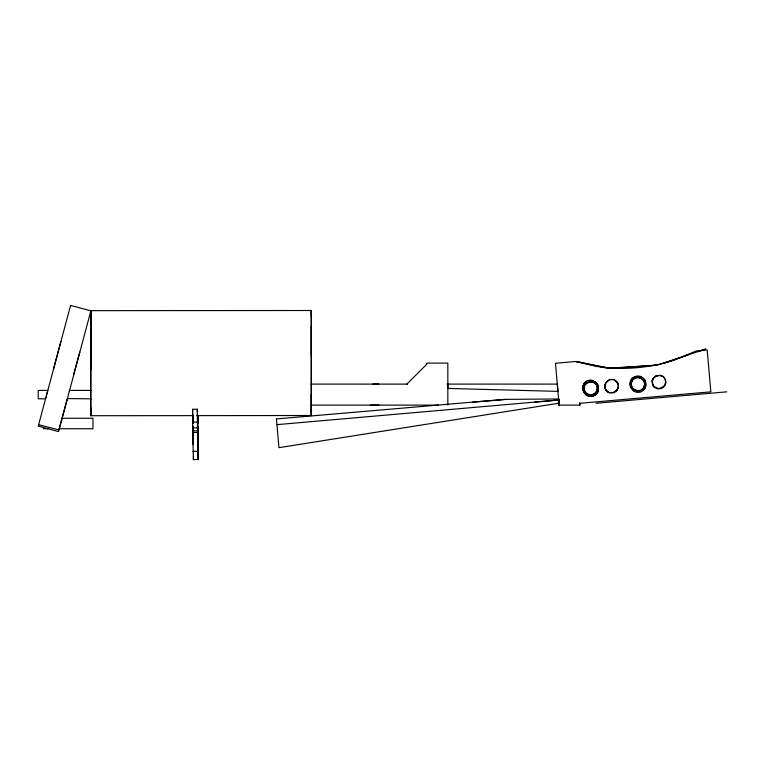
<?xml version="1.0" encoding="UTF-8"?>
<svg xmlns="http://www.w3.org/2000/svg" width="765" height="765" viewBox="0 0 765 765"><rect width="100%" height="100%" fill="white"/><g stroke="black" fill="none" stroke-linecap="round" stroke-linejoin="round"><path stroke-width="1.15" d="M90.758 320.066L90.758 314.855L90.767 315.725M90.758 411.417L90.758 392.302M90.758 391.498L90.758 310.657L311.307 310.504L311.317 316.978M90.758 370.117L90.758 325.871M90.758 310.657L90.767 336.973M192.885 436.069L192.904 434.463L192.971 440.879M196.854 415.625L311.298 415.529L311.298 406.148M311.298 411.331L311.298 409.046M197.762 430.858L197.8 431.508L197.81 430.886M193.115 436.672L193.143 438.555L192.971 428.61M193.096 421.888L193.038 415.338M311.298 415.529L311.307 310.504L311.298 415.615M193.038 430.925L193.076 431.565L193.067 428.476L193.048 444.398L192.981 441.395M197.781 431.384L197.867 438.498L197.724 428.41M193.555 456.428L193.373 459.583L198.097 459.516L198.087 432.827L198.078 434.558M197.504 426L197.494 427.874L192.77 427.941L192.541 409.294L197.265 409.227L197.772 444.341L197.705 441.329M192.77 427.922L192.77 426.067L192.962 435.457M193.373 459.583L192.799 432.493L192.981 436.805M198.097 459.516L197.523 432.426L197.695 440.296M605.335 384.154L605.163 388.266C609.208 399.359 624.737 387.635 615.567 380.827C608.567 375.328 600.525 387.501 608.137 391.785M558.746 400.478L559.148 405.115L555.486 363.27L575.863 361.482L595.868 366.292A168.032 168.032 0 0 0 674.08 360.133L696.255 350.953L707.185 349.997L710.848 391.843L580.147 403.279L580.147 405.115L558.651 405.115L558.393 402.141L559.072 399.99L534.764 402.094M197.695 428.543L197.753 430.399M596.777 390.752L594.568 393.688L591.708 394.96L588.601 394.635L585.894 393.067C576.81 380.941 601.548 377.097 596.652 391.364C594.042 396.576 585.416 395.763 584.259 389.93M596.977 390.37L597.236 388.744M604.857 384.91L605 384.049M618.311 388.371L618.455 387.511M644.235 386.162L644.493 384.546M652.124 380.712L652.258 379.842M665.579 384.173L665.913 382.012L665.177 379.067M584.001 388.314L584.661 385.254L587.138 382.73M47.038 393.315L47.354 392.139M53.521 369.132L60.894 341.572M69.347 391.211L69.567 390.408L91.016 390.408M46.034 397.083L45.565 398.814L38.25 398.814L38.25 390.408L47.812 390.408L47.602 391.211M46.34 395.907L46.694 394.616M67.148 399.435L58.895 429.882L38.623 424.738M67.368 398.603L91.14 398.814M192.866 430.905L197.6 430.81M73.526 374.974L79.828 352.082M197.427 422.089L192.713 422.117M643.289 388.018L644.56 385.158C645.937 377.394 633.774 374.429 631.584 382.051C628.801 389.615 641.309 394.491 644.034 386.555M605.593 382.873L608.711 379.947M617.718 389.548L615.777 391.871M652.851 378.675L653.253 377.891M664.976 385.34L661.859 388.266M582.949 386.143L584.68 382.777C594.061 373.091 605.345 392.024 593.143 395.964C583.389 399.531 578.359 383.456 588.161 380.654M406.865 384.107L426.822 364.159L426.822 363.107L447.831 363.107L447.831 405.115M662.825 387.386A6.646 6.646 0 0 0 665.569 382.012C665.655 371.819 649.428 374.907 652.593 384.068C654.611 391.384 666.392 388.945 665.502 381.572M635.428 376.457C623.408 380.282 634.118 399.129 643.671 389.873C649.657 384.107 642.791 373.33 635.132 376.6M613.817 392.866L614.601 392.474M655.968 375.749L656.752 375.347M634.395 378.532L631.919 381.056L631.259 384.107L631.919 387.167L634.003 389.49L636.863 390.752L639.97 390.437M640.401 391.766L644.426 388.84L645.564 386.593L645.335 380.253L640.401 376.457M661.362 388.132L657.862 388.658L653.54 386.277L652.172 381.419L653.339 378.493L655.529 376.189L658.914 375.357M664.814 362.926L688.051 355.027M698.015 351.632L705.76 349.003L656.953 365.297L607.41 368.242L575.863 361.482L606.196 367.487M558.88 402.017L558.488 403.27L278.957 447.668L276.423 418.761M609.495 379.555L613.817 379.555M661.075 388.668L656.752 388.668M588.601 381.984L591.708 381.659L594.568 382.93L596.652 385.254L597.302 388.314M635.858 377.786L638.966 377.461L642.533 379.172L644.235 382.06L644.56 384.107M276.94 424.651L559.416 399.942M596.059 403.279L726.75 391.843M276.442 418.933L504.699 399.378L558.613 398.976M472.76 402.132L505.283 399.502M612.048 368.319L655.739 365.077M192.799 432.531L197.523 432.464M193.01 451.398L197.733 451.331M558.66 399.531L559.378 399.521L559.454 400.363M378.885 405.115L370.298 405.106M310.925 384.107L407.563 384.116M447.047 384.107L557.312 384.107M310.925 405.115L438.345 405.115M90.748 409.179L90.758 415.72L193.277 415.634M62.108 418.245L92.976 418.245L92.976 428.744L59.288 428.744M48.052 428.744L43.5 428.744L43.5 427.52M372.851 384.097L378.79 384.107M609.6 392.531L613.999 392.608L617.24 389.729L618.35 386.803L617.785 383.762L615.175 380.626M660.214 375.213L663.035 376.342L664.584 377.891M585.923 394.826L589.375 396.356L593.143 395.964A8.052 8.052 0 0 0 598.307 390.8L598.469 385.675L595.094 381.649M614.993 380.148L617.317 382.098M633.181 390.619L635.428 391.766M608.318 392.273L609.495 392.866M653.253 386.124L654.802 387.673M605.995 390.322L607.544 391.871M617.919 383.265L618.522 385.34M605.392 389.156L604.79 387.071M579.488 402.734L579.688 405.115M557.35 384.623L557.943 391.364L447.831 388.438L447.831 384.107M197.494 427.874L197.466 426.966M197.265 409.227L197.389 411.331M192.541 409.294L192.665 411.398M193.086 421.773L193.019 420.272L192.981 423.447C192.713 415.625 192.943 424.059 192.799 420.798M197.972 426.401L198.02 428.285L198.03 427.396M197.762 415.271L197.8 417.107M193 428.582L193.029 430.466M192.79 420.301L192.732 412.957M198.097 440.831L197.992 434.53M197.8 417.374L197.705 423.389L197.456 412.89M197.81 430.542L197.791 428.4L197.829 431.25M198.106 441.51L198.116 444.685L197.915 416.552M311.279 394.166L311.298 405.584M311.298 326.445L311.298 355.553M90.758 407.668L90.758 415.72M90.758 310.6L90.758 415.615M583.332 385.933C579.593 396.805 598.555 399.866 598.354 388.314C598.718 379.784 585.598 377.91 583.332 385.933M583.991 386.143C580.74 395.295 596.69 398.967 597.513 389.175C599.062 381.008 586.162 378.35 583.991 386.143M630.59 381.725C626.851 392.761 645.823 395.448 645.612 384.107C645.976 375.586 632.856 373.712 630.59 381.725M631.249 381.945C627.989 391.173 643.958 394.73 644.78 384.977C646.291 376.935 633.43 374.114 631.249 381.945M70.59 305.417L38.25 426.115L58.542 431.556L90.882 310.858L70.59 305.417"/></g></svg>
